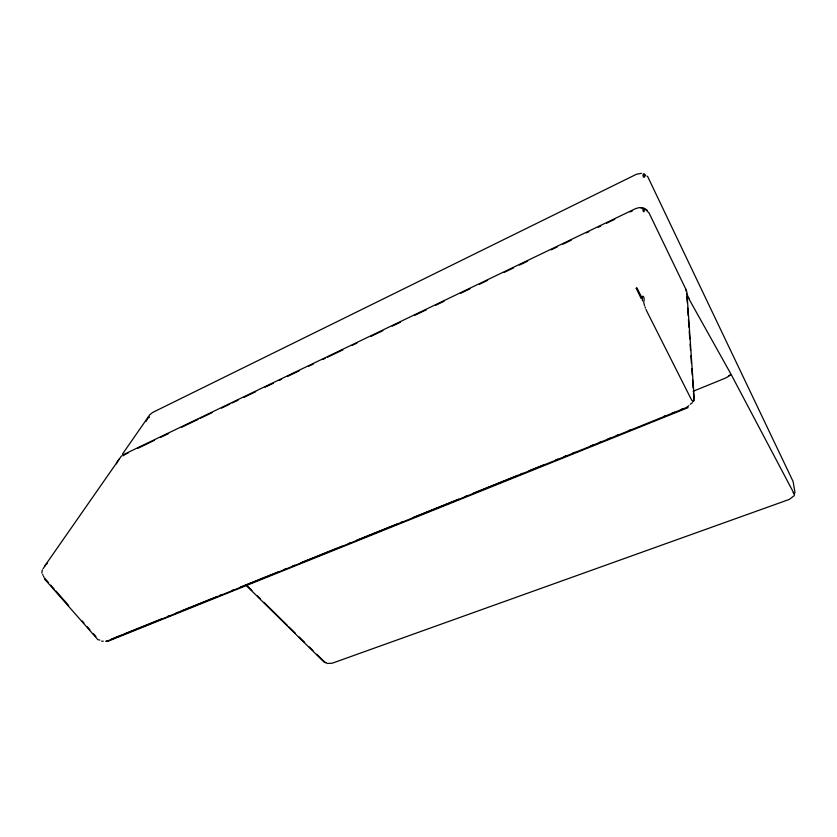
<?xml version="1.0" encoding="UTF-8"?>
<svg xmlns="http://www.w3.org/2000/svg" width="837" height="837" viewBox="0 0 837 837"><rect width="100%" height="100%" fill="white"/><g stroke="black" fill="none" stroke-linecap="round" stroke-linejoin="round"><path stroke-width="1.26" d="M644.228 208.246C644.877 214.314 642.209 211.698 643.057 207.764M644.239 174.441C645.453 180.039 641.906 176.534 643.255 173.803L644.239 174.441A6.602 0.879 66.9 0 1 646.028 176.199M642.492 300.933C641.079 292.573 645.453 296.947 643.737 301.718A8.244 1.423 67.4 0 0 644.542 305.526M795.035 492.763L793.099 481.516L647.535 176.251M693.465 401.017L694.093 396.675L686.905 292.385L686.078 289.236M42.289 569.851L41.881 573.115M44.476 566.377L121.564 455.799M122.495 454.052L149.792 414.754L152.847 412.359L636.402 174.295L641.404 173.311M43.085 568.7L46.799 563.343L47.154 563.74M119.388 458.812L116.521 462.934L116.678 463.824M794.365 495.504L789.385 499.386L332.153 663.239L327.183 663.469M690.263 404.229L692.419 402.67M728.807 375.959L730.492 374.84L728.881 375.949A9.458 5.221 -27.5 0 1 724.58 378.47L693.151 391.266M688.16 407.619L107.282 641.54M687.323 407.169L106.623 641.32M122.893 454.889L635.471 208.675L638.997 207.649L642.628 207.827L640.828 207.754M123.855 455.014L128.563 452.754M137.979 448.234L154.458 440.314M160.348 437.489L168.582 433.535M181.535 427.32L198.013 419.4M200.367 418.27L212.148 412.62M221.564 408.1L229.798 404.145M232.152 403.015L238.043 400.191M243.933 397.366L255.703 391.706M265.12 387.186L273.364 383.231M279.244 380.406L281.598 379.276M287.489 376.451L299.259 370.801M308.675 366.271L313.383 364.011M322.8 359.491L325.154 358.362M327.508 357.232L342.814 349.887M352.231 345.367L356.939 343.107M371.073 336.317L382.844 330.667M392.26 326.148L400.504 322.193M414.629 315.413L426.399 309.753M435.815 305.233L444.06 301.278M460.538 293.368L469.955 288.849M479.371 284.318L487.615 280.364M504.094 272.454L513.51 267.934M519.4 265.109L527.645 261.144M551.185 249.844L557.076 247.02M562.956 244.195L571.2 240.24M586.507 232.885L588.861 231.755M598.277 227.235L600.631 226.105M606.511 223.28L614.756 219.325M630.062 211.981L632.416 210.851M111.687 638.987L121.386 635.074M123.813 634.09L161.415 618.941M167.484 616.492L169.911 615.519M175.969 613.071L178.396 612.098M180.823 611.115L217.212 596.446M219.639 595.473L222.067 594.49M231.765 590.587L234.193 589.604M240.261 587.155L277.863 572.006M283.931 569.558L286.348 568.585M292.416 566.136L294.844 565.163M300.912 562.715L337.301 548.047M339.728 547.074L342.155 546.09M348.213 543.652L350.64 542.669M356.708 540.231L397.952 523.606M400.379 522.623L402.796 521.65M412.505 517.737L458.592 499.166M464.661 496.718L467.088 495.734M473.156 493.296L518.03 475.207M520.457 474.223L522.884 473.25M528.953 470.802L544.72 464.451M555.632 460.047L558.059 459.074M564.128 456.625L566.555 455.652M572.623 453.204L575.04 452.231M590.817 445.87L593.234 444.897M599.302 442.449L601.73 441.476M607.798 439.027L610.225 438.054M616.283 435.606L618.71 434.633M628.42 430.72L630.847 429.737M663.595 416.544L666.022 415.56M672.08 413.122L674.507 412.139M680.575 409.691L683.002 408.718M101.654 641.236L103.244 641.142M326.325 662.716L325.342 662.538M326.221 662.747L325.457 662.58M644.103 208.434L647.273 210.254M644.908 208.947L649.02 212.912L685.608 288.755M324.139 661.565L325.007 662.318L316.731 654.272M247.323 585.931L251.947 590.493M257.503 595.954L260.276 598.685M263.979 602.337L287.112 625.113M288.964 626.934L295.451 633.316M299.144 636.957L304.699 642.429M309.334 646.991L313.028 650.631M246.172 585.44L323.961 661.983M98.086 639.876L44.434 578.859M44.8 578.325L48.201 582.207M50.754 585.115L54.164 588.997M55.87 590.943L68.644 605.507M82.267 621.033L83.972 622.979M87.372 626.861L89.925 629.78M93.336 633.661L95.889 636.57M793.162 492.637L794.543 494.489L730.785 373.794L690.755 302.147A35.876 4.896 67.5 0 1 689.06 299.008M689.343 299.081L686.664 293.745M145.952 421.471L148.494 416.878L148.63 417.736M686.016 289.947L686.235 291.517M686.842 296.267L687.282 302.722M687.637 307.89L688.171 315.633M688.432 319.504L688.966 327.257M689.228 331.128L689.761 338.87M690.106 344.038L690.556 350.494M690.902 355.662L691.435 363.404M691.791 368.573L692.23 375.028M692.586 380.197L693.109 387.939M693.465 393.108L693.999 400.85M148.996 417.339A5.451 2.982 61.3 0 1 149.457 417.088M693.465 400.452A7.91 1.329 68.1 0 1 692.89 401.425L692.534 401.111A7.91 1.329 68.1 0 1 690.546 397.941L647.189 312.013A8.244 1.423 67.4 0 1 646.007 309.46M645.463 308.121A8.244 1.423 67.4 0 1 644.971 306.792M688.841 405.663A11.53 10.588 -43.6 0 1 687.219 406.845M122.882 455.903A7.627 5.775 30.9 0 1 123.782 455.349M99.875 640.2A6.288 4.185 67.2 0 1 99.08 639.792M44.11 577.436A6.518 4.426 62.9 0 1 43.534 576.452M43.064 575.417A6.518 4.426 62.9 0 1 42.739 574.339M106.833 640.933A9.081 6.884 -81.8 0 1 105.629 641.278M636.225 288.284L641.1 298.401L641.801 297.543L636.863 287.75L636.225 288.284"/></g></svg>
